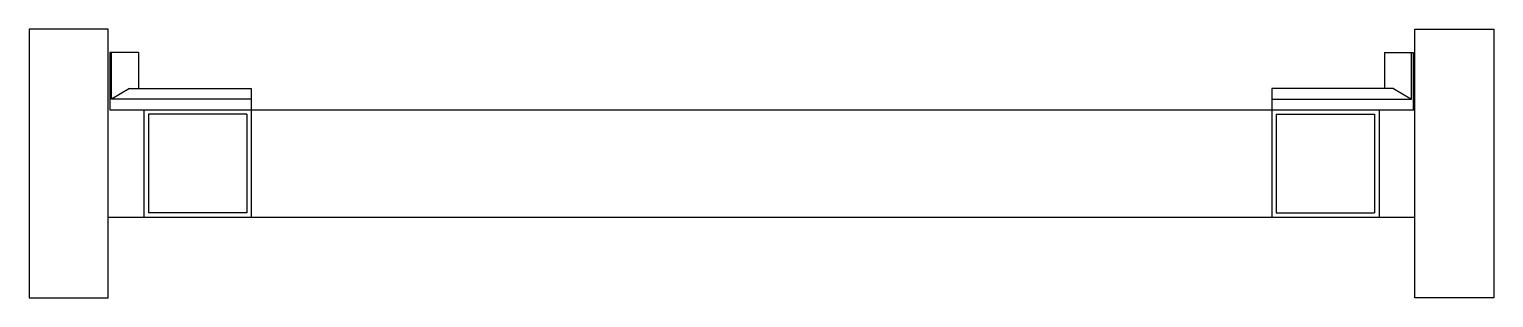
# Model space of a CAD drawing. Extents: x -409 to 409, y -117 to 33.
import ezdxf

# ---------------------------------------------------------------- set-up
doc = ezdxf.new("R2010")
doc.units = 0
doc.linetypes.add('ACAD_ISO02W100', pattern=[15, 12, -3])
doc.layers.get('0').update_dxf_attribs({"linetype": 'CONTINUOUS'})
doc.layers.add('KYPSELI_PACK_ROBOT', color=7, linetype='ACAD_ISO02W100')

msp = doc.modelspace()

# ---------------------------------------------------------------- linework, layer by layer
at = {"linetype": 'CONTINUOUS'}
for p, q in [((-284.999998, 0), (-284.999998, -12)), ((284.999998, 0), (284.999998, -12)), ((-363.999996, -12), (364.999998, -12)), ((-287.499998, -14.5), (-342.499998, -14.5)), ((287.499998, -14.5), (342.499998, -14.5)), ((-364.999998, -72), (364.999998, -72))]:
    msp.add_line(p, q, dxfattribs=at)
at = {"layer": 'KYPSELI_PACK_ROBOT', "color": 13, "linetype": 'CONTINUOUS'}
for p, q in [((-364.999998, 33), (-408.999998, 33)), ((-408.999998, 33), (-408.999998, -117)), ((-364.999998, -117), (-364.999998, 33)), ((364.999998, 33), (408.999998, 33)), ((364.999998, -117), (364.999998, 33)), ((408.999998, 33), (408.999998, -117)), ((-344.999998, -12), (-344.999998, -72)), ((-342.499998, -14.5), (-342.499998, -69.5)), ((-287.499998, -14.5), (-287.499998, -69.5)), ((-284.999998, -12), (-284.999998, -72)), ((284.999998, -12), (284.999998, -72)), ((287.499998, -14.5), (287.499998, -69.5)), ((342.499998, -14.5), (342.499998, -69.5)), ((344.999998, -12), (344.999998, -72)), ((-287.499998, -69.5), (-342.499998, -69.5)), ((287.499998, -69.5), (342.499998, -69.5)), ((-408.999998, -117), (-364.999998, -117)), ((408.999998, -117), (364.999998, -117))]:
    msp.add_line(p, q, dxfattribs=at)
at = {"layer": 'KYPSELI_PACK_ROBOT', "color": 140, "linetype": 'CONTINUOUS'}
for p, q in [((-363.999996, 20.000001), (-363.999996, -12)), ((-347.999997, 20.000001), (-363.999996, 20.000001)), ((-362.999996, -6), (-362.999996, 20.000001)), ((-347.999997, 20.000001), (-347.999997, 0)), ((347.999997, 20.000001), (347.999997, 0)), ((347.999997, 20.000001), (363.999996, 20.000001)), ((362.999996, -6), (362.999996, 20.000001)), ((363.999996, 20.000001), (363.999996, -12)), ((-352.999997, 0), (-362.999996, -6)), ((-352.999997, 0), (-284.999998, 0)), ((352.999997, 0), (284.999998, 0)), ((352.999997, 0), (362.999996, -6)), ((-284.999998, -6), (-362.999996, -6)), ((284.999998, -6), (362.999996, -6))]:
    msp.add_line(p, q, dxfattribs=at)
at = {"layer": 'KYPSELI_PACK_ROBOT', "linetype": 'CONTINUOUS'}
for p, q in [((-284.999996, -6), (-344.999996, -6)), ((284.999996, -6), (344.999996, -6))]:
    msp.add_line(p, q, dxfattribs=at)

doc.saveas('drawing.dxf')
